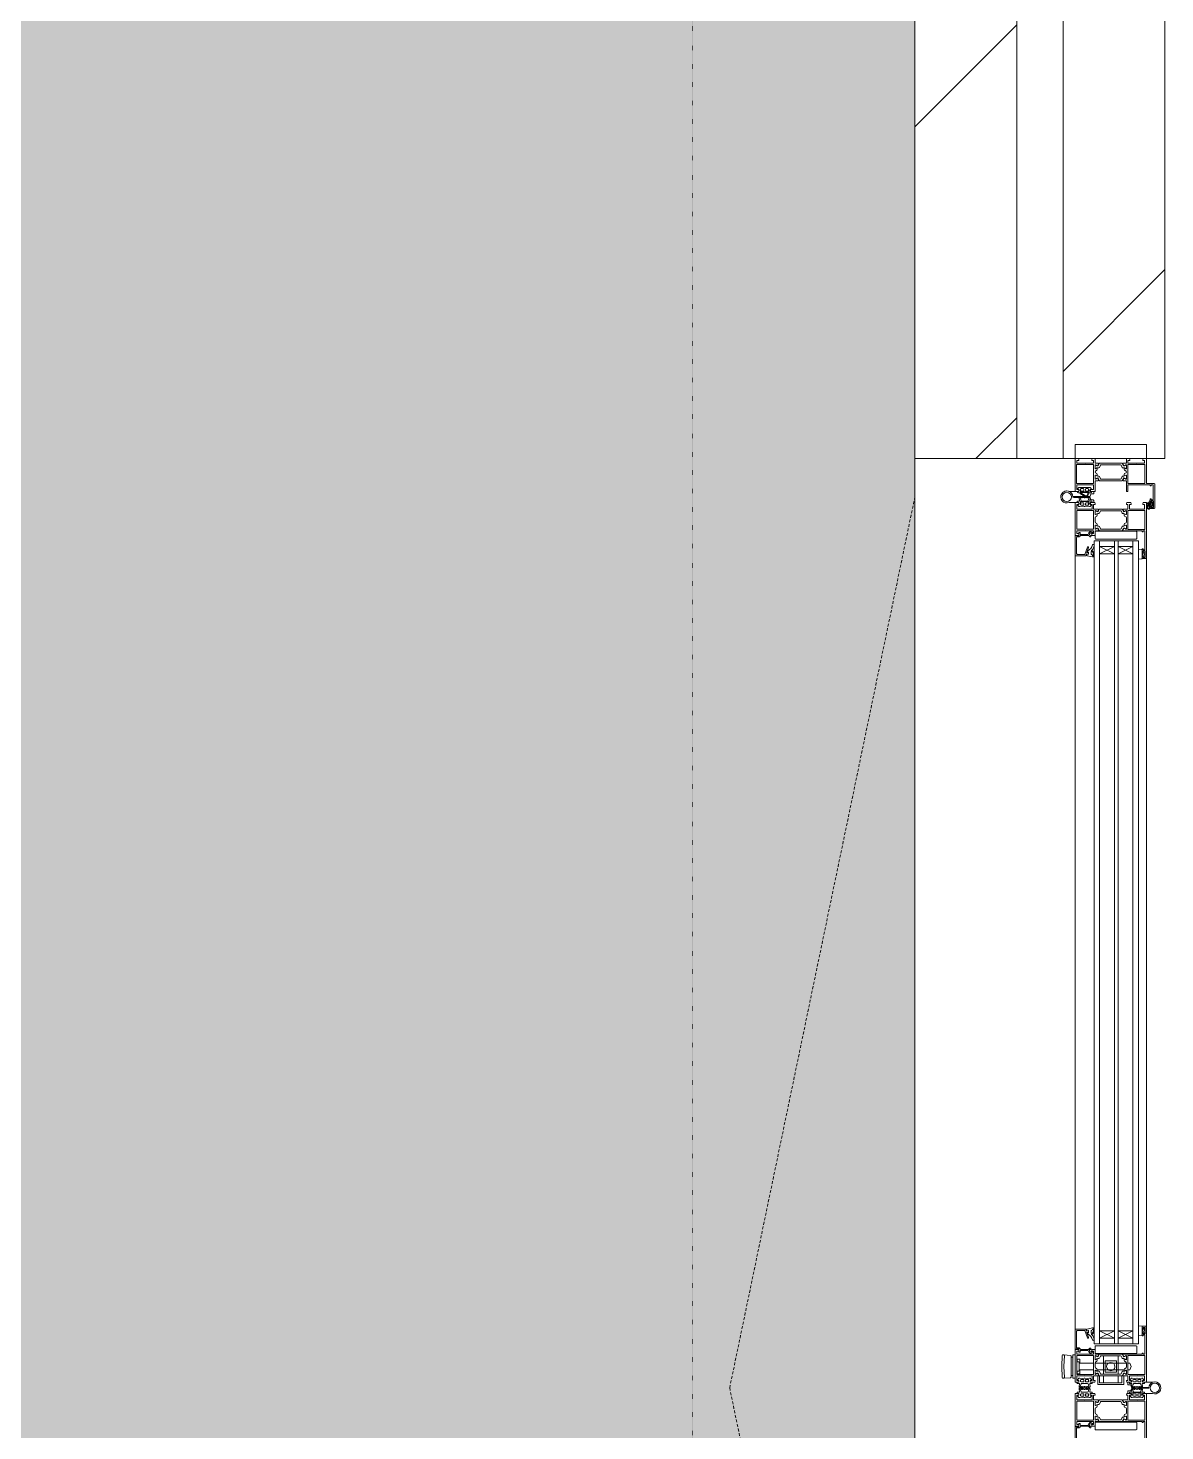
# Model space of a CAD drawing. Header units: millimetres. Extents: x -3370 to 37592, y -25802 to 13127.
# Drawn here: x 7626 to 8854, y -3007 to -1492 of the extents above; entities that cross this region are included whole.
import ezdxf

# ---------------------------------------------------------------- set-up
doc = ezdxf.new("R2010")
doc.units = ezdxf.units.MM
for name, pattern in [('Dash', [5, 3, -2]), ('Dot - Tight', [1, 0, -1]), ('Grid Line', [22.225, 12.7, -3.175, 3.175, -3.175])]:
    doc.linetypes.add(name, pattern=pattern)
for name, color, linetype, lineweight in [('A-DETL', 90, 'Continuous', 9), ('A-DETL-GENF', 92, 'Continuous', 9), ('A-DOOR', 31, 'Continuous', 9), ('A-FLOR', 192, 'Continuous', 18), ('A-WALL', 113, 'Continuous', 18), ('A-WALL-PATT', 111, 'Continuous', 18), ('G-IMPT', 8, 'Continuous', 9), ('S-GRID', 1, 'Continuous', 9)]:
    doc.layers.add(name, color=color, linetype=linetype, lineweight=lineweight)
pattern_1 = [(45, (0, 0), (-212.132, 212.132), [])]

# ---------------------------------------------------------------- blocks, each defined once
blk = doc.blocks.new('Aluprof_MB-86-FOLD-LINE_FoldingDoor_3-3-0_In-Open_EN_R-00233_P01 - 2800x2700-2041139-Lower Ground Floor')
at = {"layer": 'A-DETL-GENF'}
for p, q in [((-1477, 115), (-647.7, 115)), ((-647.7, 106.5), (-1477, 106.5)), ((-647.7, 100.5), (-1477, 100.5)), ((-647.7, 84.5), (-1477, 84.5)), ((-647.7, 80.5), (-1477, 80.5)), ((-647.7, 64.5), (-1477, 64.5)), ((-1496, 58.5), (-1477, 58.5)), ((-647.7, 58.5), (-1477, 58.5)), ((-647.7, 58.5), (-628.7, 58.5)), ((-1477, 38), (-1537.5, 38)), ((-647.7, 38), (-1477, 38)), ((-647.7, 38), (-587.2, 38)), ((-514.7, 38), (-575.2, 38))]:
    blk.add_line(p, q, dxfattribs=at)
at = {"layer": 'A-DOOR'}
blk.add_line((-1585, 38), (-1585, 115), dxfattribs=at)
at = {"layer": 'A-DOOR', "linetype": 'Dash'}
for p, q in [((-581.2, -335), (-1543.5, -135)), ((381.2, -135), (-581.2, -335))]:
    blk.add_line(p, q, dxfattribs=at)
at = {"layer": 'G-IMPT'}
for p, q in [((-581.7, 116.5), (-581.7, 110.4)), ((-581.7, 108.2), (-581.7, 107.5)), ((-573.7, 110.5), (-573.7, 110.2)), ((-1507, 60.1), (-1507, 104.1)), ((-1490, 100.5), (-1482, 84.5)), ((-634.7, 100.5), (-642.7, 84.5)), ((-617.7, 60.1), (-617.7, 104.1)), ((-607.8, 59.5), (-607.8, 93.5)), ((-600.8, 91), (-600.8, 62)), ((-584.9, 94.9), (-586.7, 94.9)), ((-584.4, 97.6), (-584.4, 95.4)), ((-582, 98.9), (-584.1, 98.1)), ((-581.7, 102.1), (-581.7, 101.4)), ((-578.2, 98.1), (-580.3, 98.9)), ((-577.9, 95.4), (-577.9, 97.6)), ((-575.7, 94.9), (-577.4, 94.9)), ((-573.7, 99.3), (-573.7, 99)), ((-544.7, 60.1), (-544.7, 104.1)), ((-1490, 80.5), (-1482, 64.5)), ((-634.7, 80.5), (-642.7, 64.5)), ((-615.9, 84.5), (-596, 84.5)), ((-596, 68.5), (-615.9, 68.5)), ((-1551, 54), (-1551, 53.7)), ((-1547.3, 58.1), (-1549, 58.1)), ((-1546.8, 55.4), (-1546.8, 57.6)), ((-1544.3, 54.1), (-1546.4, 54.9)), ((-1540.6, 54.9), (-1542.7, 54.1)), ((-1540.3, 57.6), (-1540.3, 55.4)), ((-1538, 58.1), (-1539.8, 58.1)), ((-1536, 53.7), (-1536, 54)), ((-1501.9, 54.9), (-1501.8, 55.1)), ((-1491.5, 58.5), (-1491.3, 58.5)), ((-1486.3, 56.2), (-1486.2, 56.1)), ((-1482, 55.2), (-1483.9, 55.2)), ((-1481.8, 50.6), (-1481.7, 52.3)), ((-1480.7, 50.4), (-1481.6, 50.4)), ((-1481.3, 56.2), (-1481.5, 55.7)), ((-1481.2, 58.5), (-1480.7, 58.5)), ((-1478.7, 56.8), (-1479.9, 51.1)), ((-646, 56.8), (-644.7, 51.1)), ((-643.5, 58.5), (-644, 58.5)), ((-643.9, 50.4), (-643.1, 50.4)), ((-643.3, 56.2), (-643.2, 55.7)), ((-642.9, 50.6), (-643, 52.3)), ((-642.7, 55.2), (-640.8, 55.2)), ((-638.4, 56.2), (-638.5, 56.1)), ((-633.1, 58.5), (-633.4, 58.5)), ((-622.8, 54.9), (-622.9, 55.1)), ((-607.8, 42.4), (-607.8, 58)), ((-600.8, 58), (-600.8, 42.4)), ((-539.6, 54.9), (-539.4, 55.1)), ((-1551, 42.8), (-1551, 42.5)), ((-1536, 42.5), (-1536, 42.8)), ((-614.2, 33.7), (-614.2, 35.4)), ((-594.4, 33.7), (-594.4, 35.4))]:
    blk.add_line(p, q, dxfattribs=at)
at = {"layer": 'G-IMPT', "flags": 128}
for points in [[(-1561.1, 93.4), (-1549.5, 93.4), (-1549.5, 95), (-1556.5, 95), (-1556.5, 104.6), (-1556.7, 104.8), (-1556.5, 105), (-1556.5, 113), (-1556.5, 119.2), (-1555.5, 119.2), (-1555.5, 120.2), (-1556.5, 120.2), (-1556.5, 122.4), (-1540.5, 122.4), (-1540.5, 120.2), (-1541.5, 120.2), (-1541.5, 119.2), (-1538.7, 119.2), (-1537.7, 120.2), (-1539.2, 120.2), (-1539.2, 122.8), (-1532.2, 122.8), (-1532.2, 120.2), (-1533.7, 120.2), (-1532.7, 119.2), (-1531, 119.2), (-1531, 123.5), (-1531.5, 124), (-1557.6, 124), (-1558.1, 123.5), (-1558.1, 115), (-1585, 115), (-1585, 111.4), (-1583.5, 111), (-1583, 111), (-1583, 113), (-1580, 113), (-1580, 104.2), (-1579.8, 104), (-1580, 103.8), (-1580, 95), (-1583, 95), (-1583, 97), (-1583.5, 97), (-1585, 96.6), (-1585, 93.4), (-1580, 93.4), (-1580, 90), (-1579.6, 89.7), (-1577.5, 90.6), (-1577.3, 91.3), (-1578.3, 93.1), (-1578.1, 93.5), (-1574.1, 93.5), (-1573.9, 93.1), (-1574.8, 91.4), (-1574.6, 91), (-1573.2, 91), (-1572.3, 91.5), (-1571.4, 93), (-1570.6, 93.5), (-1569.7, 93), (-1568.8, 91.5), (-1567.9, 91), (-1566.5, 91), (-1566.3, 91.4), (-1567.2, 93.1), (-1567, 93.5), (-1563, 93.5), (-1562.8, 93.1), (-1563.8, 91.3), (-1563.6, 90.6), (-1561.5, 89.7), (-1561.1, 90)], [(-1535, 119.4), (-1534.5, 119.8), (-1534.4, 121), (-1534.8, 121.3), (-1535.2, 121.1), (-1535.4, 121), (-1536, 121), (-1536.2, 121.1), (-1536.6, 121.3), (-1537, 121), (-1536.9, 119.8), (-1536.4, 119.4)], [(-1558, 113.4), (-1558, 95), (-1578.5, 95), (-1578.5, 113.4)], [(-1530.5, 95), (-1535.5, 95), (-1535.5, 93.4), (-1536, 93.4), (-1537.5, 93.8), (-1537.5, 95), (-1537.5, 98.2), (-1536, 98.6), (-1535.5, 98.6), (-1535.5, 96.6), (-1530.5, 96.6), (-1530.5, 104.6), (-1530.3, 104.8), (-1530.5, 105), (-1530.5, 113), (-1535.5, 113), (-1535.5, 111), (-1536, 111), (-1537.5, 111.4), (-1537.5, 115), (-1477.5, 115), (-1477, 114.5), (-1477, 110.5), (-1478.7, 110.5), (-1479.7, 111.5), (-1478.2, 111.5), (-1478.2, 113.8), (-1485.2, 113.8), (-1485.2, 111.5), (-1483.7, 111.5), (-1484.7, 110.5), (-1487.4, 110.5), (-1487.4, 111.6), (-1486.4, 111.6), (-1486.4, 113.3), (-1507, 113.3), (-1507, 111.6), (-1506, 111.6), (-1506, 110.5), (-1507, 110.5), (-1507, 104.2), (-1507.2, 104), (-1507, 103.8), (-1507, 90), (-1507.4, 89.7), (-1509.5, 90.6), (-1509.7, 91.3), (-1508.7, 93.1), (-1508.9, 93.5), (-1512.9, 93.5), (-1513.1, 93.1), (-1512.2, 91.4), (-1512.4, 91), (-1513.8, 91), (-1514.7, 91.5), (-1515.6, 93), (-1516.5, 93.5), (-1521, 93.5), (-1521.9, 93), (-1522.8, 91.5), (-1523.7, 91), (-1525.1, 91), (-1525.3, 91.4), (-1524.4, 93.1), (-1524.6, 93.5), (-1528.6, 93.5), (-1528.8, 93.1), (-1527.8, 91.3), (-1528, 90.6), (-1530.1, 89.7), (-1530.5, 90)], [(-1531.4, 116.7), (-1531.3, 116.8), (-1531.2, 116.9), (-1531, 117), (-1530.8, 117.2), (-1530.8, 117.4), (-1531.1, 117.6), (-1531.3, 117.7), (-1531.7, 118.2), (-1532.1, 118.4), (-1536.7, 118.4), (-1537, 118.2), (-1537, 118), (-1533.7, 117.3), (-1533.5, 117.3), (-1532, 116.7), (-1531.9, 116.5), (-1531.6, 116.3), (-1531.5, 116.4)], [(-1529, 113.4), (-1529, 95), (-1508.5, 95), (-1508.5, 113.4)], [(-1480.4, 106.6), (-1478.8, 106.6), (-1478, 106.5), (-1476.7, 106.5), (-1476.4, 106.8), (-1476.7, 110.2), (-1477, 110.5), (-1486.4, 110.5), (-1486.7, 110.2), (-1487, 106.8), (-1486.7, 106.5), (-1485.4, 106.5), (-1484.6, 106.6), (-1483, 106.6), (-1482.3, 106.5), (-1481.1, 106.5)], [(-644.3, 106.6), (-645.9, 106.6), (-646.7, 106.5), (-647.9, 106.5), (-648.2, 106.8), (-648, 110.2), (-647.7, 110.5), (-638.3, 110.5), (-638, 110.2), (-637.7, 106.8), (-638, 106.5), (-639.2, 106.5), (-640, 106.6), (-641.7, 106.6), (-642.3, 106.5), (-643.6, 106.5)], [(-594.2, 95), (-589.2, 95), (-589.2, 93.4), (-588.7, 93.4), (-587.2, 93.8), (-587.2, 95), (-587.2, 98.2), (-588.7, 98.6), (-589.2, 98.6), (-589.2, 96.6), (-594.2, 96.6), (-594.2, 104.6), (-594.4, 104.8), (-594.2, 105), (-594.2, 113), (-589.2, 113), (-589.2, 111), (-588.7, 111), (-587.2, 111.4), (-587.2, 115), (-647.2, 115), (-647.7, 114.5), (-647.7, 110.5), (-646, 110.5), (-645, 111.5), (-646.5, 111.5), (-646.5, 113.8), (-639.5, 113.8), (-639.5, 111.5), (-641, 111.5), (-640, 110.5), (-637.3, 110.5), (-637.3, 111.6), (-638.3, 111.6), (-638.3, 113.3), (-617.7, 113.3), (-617.7, 111.6), (-618.7, 111.6), (-618.7, 110.5), (-617.7, 110.5), (-617.7, 104.2), (-617.5, 104), (-617.7, 103.8), (-617.7, 90), (-617.3, 89.7), (-615.1, 90.6), (-615, 91.3), (-616, 93.1), (-615.7, 93.5), (-611.8, 93.5), (-611.5, 93.1), (-612.5, 91.4), (-612.2, 91), (-610.9, 91), (-610, 91.5), (-609, 93), (-608.2, 93.5), (-603.6, 93.5), (-602.8, 93), (-601.8, 91.5), (-601, 91), (-599.6, 91), (-599.4, 91.4), (-600.3, 93.1), (-600, 93.5), (-596.1, 93.5), (-595.8, 93.1), (-596.9, 91.3), (-596.7, 90.6), (-594.5, 89.7), (-594.2, 90)], [(-595.7, 113.4), (-595.7, 95), (-616.2, 95), (-616.2, 113.4)], [(-591.6, 110), (-591.3, 107.5), (-591.6, 105.1), (-591.6, 104.5), (-591.3, 102.1), (-591.6, 99.6), (-591.6, 98.9), (-591.5, 98.8), (-590.2, 97.6), (-589.2, 97.6), (-589.2, 98.8), (-587.2, 98.8), (-587.2, 96.6), (-586.8, 96.6), (-586.2, 96.7), (-585.9, 97.1), (-585.8, 97.6), (-585.8, 99), (-585.5, 99.2), (-582.5, 98.9), (-581.7, 99.1), (-581.2, 99.7), (-581.2, 100.5), (-581.5, 101.1), (-581.8, 101.5), (-581.8, 101.9), (-581.5, 102.3), (-581.2, 102.9), (-581.2, 103.4), (-581.6, 104.6), (-581.6, 105.1), (-581.2, 106.2), (-581.2, 106.7), (-581.8, 107.7), (-581.8, 108.1), (-581.2, 109.1), (-581.2, 109.9), (-581.7, 110.5), (-582.5, 110.7), (-585.5, 110.4), (-585.8, 110.6), (-585.8, 112), (-585.9, 112.5), (-586.2, 112.9), (-586.8, 113), (-587.2, 113), (-587.2, 110.8), (-589.2, 110.8), (-589.2, 112), (-590.2, 112), (-591.5, 110.8), (-591.6, 110.7)], [(-587.6, 108.6), (-587.6, 106.2), (-588.1, 105.7), (-589.7, 105.7), (-590.2, 106.2), (-590.2, 108.6), (-589.7, 109.1), (-588.1, 109.1)], [(-583, 109.6), (-582.6, 109.6), (-582.4, 109.3), (-582.4, 108.9), (-582.8, 108.1), (-582.8, 107.4), (-582.2, 106.5), (-582.2, 106.3), (-582.8, 105.1), (-582.8, 104.5), (-582.2, 103.3), (-582.2, 103.1), (-582.8, 102.2), (-582.8, 101.5), (-582.4, 100.7), (-582.4, 100.3), (-582.6, 100), (-583, 100), (-585.4, 101), (-585.8, 101.5), (-585.8, 108.1), (-585.4, 108.6)], [(-570.7, 110), (-571.1, 107.5), (-570.7, 105.1), (-570.7, 104.5), (-571.1, 102.1), (-570.7, 99.6), (-570.7, 98.9), (-570.8, 98.8), (-572.2, 97.6), (-573.2, 97.6), (-573.2, 98.8), (-575.2, 98.8), (-575.2, 96.6), (-575.6, 96.6), (-576.1, 96.7), (-576.5, 97.1), (-576.6, 97.6), (-576.6, 99), (-576.8, 99.2), (-579.8, 98.9), (-580.6, 99.1), (-581.2, 99.7), (-581.2, 100.5), (-580.8, 101.1), (-580.6, 101.5), (-580.6, 101.9), (-580.8, 102.3), (-581.2, 102.9), (-581.2, 103.4), (-580.7, 104.6), (-580.7, 105.1), (-581.2, 106.2), (-581.2, 106.7), (-580.6, 107.7), (-580.6, 108.1), (-581.2, 109.1), (-581.2, 109.9), (-580.6, 110.5), (-579.8, 110.7), (-576.8, 110.4), (-576.6, 110.6), (-576.6, 112), (-576.5, 112.5), (-576.1, 112.9), (-575.6, 113), (-575.2, 113), (-575.2, 110.8), (-573.2, 110.8), (-573.2, 112), (-572.2, 112), (-570.8, 110.8), (-570.7, 110.7)], [(-579.3, 109.6), (-579.8, 109.6), (-580, 109.3), (-579.9, 108.9), (-579.6, 108.1), (-579.6, 107.4), (-580.1, 106.5), (-580.1, 106.3), (-579.5, 105.1), (-579.5, 104.5), (-580.1, 103.3), (-580.1, 103.1), (-579.6, 102.2), (-579.6, 101.5), (-579.9, 100.7), (-580, 100.3), (-579.8, 100), (-579.3, 100), (-576.9, 101), (-576.6, 101.5), (-576.6, 108.1), (-576.9, 108.6)], [(-574.8, 108.6), (-574.8, 106.2), (-574.3, 105.7), (-572.7, 105.7), (-572.2, 106.2), (-572.2, 108.6), (-572.7, 109.1), (-574.3, 109.1)], [(-566.7, 113.4), (-566.7, 95), (-546.2, 95), (-546.2, 113.4)], [(-1574.8, 61.6), (-1575.1, 62.5), (-1575.1, 63.8), (-1575.4, 64.2), (-1577.9, 65.4), (-1578.2, 65.8), (-1578.2, 87.2), (-1577.9, 87.6), (-1575.4, 88.8), (-1575.1, 89.2), (-1575.1, 90.5), (-1574.8, 91.4), (-1574, 92.8), (-1574, 93.1), (-1574.4, 93.5), (-1577.8, 93.5), (-1578.2, 93.1), (-1578.2, 92.8), (-1577.3, 91.3), (-1577.1, 90.5), (-1577.1, 90.4), (-1577.3, 90.1), (-1579.8, 89), (-1580, 88.7), (-1580, 64.3), (-1579.8, 64), (-1577.3, 62.9), (-1577.1, 62.6), (-1577.1, 62.5), (-1577.3, 61.7), (-1578.2, 60.2), (-1578.2, 59.9), (-1577.8, 59.5), (-1574.4, 59.5), (-1574, 59.9), (-1574, 60.2)], [(-1566.3, 61.6), (-1566, 62.5), (-1566, 63.8), (-1565.7, 64.2), (-1563.2, 65.4), (-1562.9, 65.8), (-1562.9, 87.2), (-1563.2, 87.6), (-1565.7, 88.8), (-1566, 89.2), (-1566, 90.5), (-1566.3, 91.4), (-1567.1, 92.8), (-1567.1, 93.1), (-1566.7, 93.5), (-1563.3, 93.5), (-1562.9, 93.1), (-1562.9, 92.8), (-1563.8, 91.3), (-1564, 90.5), (-1564, 90.4), (-1563.8, 90.1), (-1561.3, 89), (-1561.1, 88.7), (-1561.1, 64.3), (-1561.3, 64), (-1563.8, 62.9), (-1564, 62.6), (-1564, 62.5), (-1563.8, 61.7), (-1562.9, 60.2), (-1562.9, 59.9), (-1563.3, 59.5), (-1566.7, 59.5), (-1567.1, 59.9), (-1567.1, 60.2)], [(-1525.3, 61.6), (-1525.6, 62.5), (-1525.6, 63.8), (-1525.9, 64.2), (-1528.4, 65.4), (-1528.7, 65.8), (-1528.7, 87.2), (-1528.4, 87.6), (-1525.9, 88.8), (-1525.6, 89.2), (-1525.6, 90.5), (-1525.3, 91.4), (-1524.5, 92.8), (-1524.5, 93.1), (-1524.9, 93.5), (-1528.3, 93.5), (-1528.7, 93.1), (-1528.7, 92.8), (-1527.8, 91.3), (-1527.6, 90.5), (-1527.6, 90.4), (-1527.8, 90.1), (-1530.3, 89), (-1530.5, 88.7), (-1530.5, 64.3), (-1530.3, 64), (-1527.8, 62.9), (-1527.6, 62.6), (-1527.6, 62.5), (-1527.8, 61.7), (-1528.7, 60.2), (-1528.7, 59.9), (-1528.3, 59.5), (-1524.9, 59.5), (-1524.5, 59.9), (-1524.5, 60.2)], [(-1512.2, 61.6), (-1511.9, 62.5), (-1511.9, 63.8), (-1511.6, 64.2), (-1509.1, 65.4), (-1508.8, 65.8), (-1508.8, 87.2), (-1509.1, 87.6), (-1511.6, 88.8), (-1511.9, 89.2), (-1511.9, 90.5), (-1512.2, 91.4), (-1513, 92.8), (-1513, 93.1), (-1512.6, 93.5), (-1509.2, 93.5), (-1508.8, 93.1), (-1508.8, 92.8), (-1509.7, 91.3), (-1509.9, 90.5), (-1509.9, 90.4), (-1509.7, 90.1), (-1507.2, 89), (-1507, 88.7), (-1507, 64.3), (-1507.2, 64), (-1509.7, 62.9), (-1509.9, 62.6), (-1509.9, 62.5), (-1509.7, 61.7), (-1508.8, 60.2), (-1508.8, 59.9), (-1509.2, 59.5), (-1512.6, 59.5), (-1513, 59.9), (-1513, 60.2)], [(-1498, 104.1), (-1498.5, 104.6), (-1506, 104.6), (-1506.5, 104.1), (-1506.5, 60.1), (-1506, 59.6), (-1498.5, 59.6), (-1498, 60.1)], [(-1496, 84.5), (-1490, 84.5), (-1490, 100.5), (-1496, 100.5)], [(-628.7, 84.5), (-634.7, 84.5), (-634.7, 100.5), (-628.7, 100.5)], [(-626.7, 104.1), (-626.2, 104.6), (-618.7, 104.6), (-618.2, 104.1), (-618.2, 60.1), (-618.7, 59.6), (-626.2, 59.6), (-626.7, 60.1)], [(-612.5, 61.6), (-612.8, 62.5), (-612.8, 63.8), (-613.1, 64.2), (-615.6, 65.4), (-615.9, 65.8), (-615.9, 87.2), (-615.6, 87.6), (-613.1, 88.8), (-612.8, 89.2), (-612.8, 90.5), (-612.5, 91.4), (-611.7, 92.8), (-611.7, 93.1), (-612.1, 93.5), (-615.5, 93.5), (-615.9, 93.1), (-615.9, 92.8), (-615, 91.3), (-614.8, 90.5), (-614.8, 90.4), (-614.9, 90.1), (-617.5, 89), (-617.7, 88.7), (-617.7, 64.3), (-617.5, 64), (-614.9, 62.9), (-614.8, 62.6), (-614.8, 62.5), (-615, 61.7), (-615.9, 60.2), (-615.9, 59.9), (-615.5, 59.5), (-612.1, 59.5), (-611.7, 59.9), (-611.7, 60.2)], [(-599.4, 61.6), (-599.1, 62.5), (-599.1, 63.8), (-598.8, 64.2), (-596.3, 65.4), (-596, 65.8), (-596, 87.2), (-596.3, 87.6), (-598.8, 88.8), (-599.1, 89.2), (-599.1, 90.5), (-599.4, 91.4), (-600.2, 92.8), (-600.2, 93.1), (-599.8, 93.5), (-596.4, 93.5), (-596, 93.1), (-596, 92.8), (-596.9, 91.3), (-597.1, 90.5), (-597.1, 90.4), (-596.9, 90.1), (-594.3, 89), (-594.2, 88.7), (-594.2, 64.3), (-594.3, 64), (-596.9, 62.9), (-597.1, 62.6), (-597.1, 62.5), (-596.9, 61.7), (-596, 60.2), (-596, 59.9), (-596.4, 59.5), (-599.8, 59.5), (-600.2, 59.9), (-600.2, 60.2)], [(-587.6, 103.5), (-587.6, 101), (-588.1, 100.5), (-589.7, 100.5), (-590.2, 101), (-590.2, 103.5), (-589.7, 104), (-588.1, 104)], [(-574.8, 103.5), (-574.8, 101), (-574.3, 100.5), (-572.7, 100.5), (-572.2, 101), (-572.2, 103.5), (-572.7, 104), (-574.3, 104)], [(-563, 61.6), (-563.3, 62.5), (-563.3, 63.8), (-563.6, 64.2), (-566.1, 65.4), (-566.4, 65.8), (-566.4, 87.2), (-566.1, 87.6), (-563.6, 88.8), (-563.3, 89.2), (-563.3, 90.5), (-563, 91.4), (-562.2, 92.8), (-562.2, 93.1), (-562.6, 93.5), (-566, 93.5), (-566.4, 93.1), (-566.4, 92.8), (-565.5, 91.3), (-565.3, 90.5), (-565.3, 90.4), (-565.4, 90.1), (-568, 89), (-568.2, 88.7), (-568.2, 64.3), (-568, 64), (-565.4, 62.9), (-565.3, 62.6), (-565.3, 62.5), (-565.5, 61.7), (-566.4, 60.2), (-566.4, 59.9), (-566, 59.5), (-562.6, 59.5), (-562.2, 59.9), (-562.2, 60.2)], [(-549.9, 61.6), (-549.6, 62.5), (-549.6, 63.8), (-549.3, 64.2), (-546.8, 65.4), (-546.5, 65.8), (-546.5, 87.2), (-546.8, 87.6), (-549.3, 88.8), (-549.6, 89.2), (-549.6, 90.5), (-549.9, 91.4), (-550.7, 92.8), (-550.7, 93.1), (-550.3, 93.5), (-546.9, 93.5), (-546.5, 93.1), (-546.5, 92.8), (-547.4, 91.3), (-547.6, 90.5), (-547.6, 90.4), (-547.4, 90.1), (-544.8, 89), (-544.7, 88.7), (-544.7, 64.3), (-544.8, 64), (-547.4, 62.9), (-547.6, 62.6), (-547.6, 62.5), (-547.4, 61.7), (-546.5, 60.2), (-546.5, 59.9), (-546.9, 59.5), (-550.3, 59.5), (-550.7, 59.9), (-550.7, 60.2)], [(-535.7, 104.1), (-536.2, 104.6), (-543.7, 104.6), (-544.2, 104.1), (-544.2, 60.1), (-543.7, 59.6), (-536.2, 59.6), (-535.7, 60.1)], [(-1496, 64.5), (-1490, 64.5), (-1490, 80.5), (-1496, 80.5)], [(-628.7, 64.5), (-634.7, 64.5), (-634.7, 80.5), (-628.7, 80.5)], [(-598, 70.3), (-610.4, 70.3), (-610.4, 82.7), (-598, 82.7)], [(-594.2, 62.5), (-594.2, 64.5), (-586.7, 64.5), (-586.7, 88.5), (-594.2, 88.5), (-594.2, 90.5), (-584.7, 90.5), (-584.7, 62.5)], [(-1561.1, 59.6), (-1549.5, 59.6), (-1549.5, 54.8), (-1551, 54.4), (-1551.5, 54.4), (-1551.5, 58), (-1556.5, 58), (-1556.5, 48.4), (-1556.7, 48.2), (-1556.5, 48), (-1556.5, 40), (-1551.5, 40), (-1551.5, 42), (-1551, 42), (-1549.5, 41.6), (-1549.5, 38), (-1585, 38), (-1585, 41.6), (-1583.5, 42), (-1583, 42), (-1583, 40), (-1580, 40), (-1580, 48.8), (-1579.8, 49), (-1580, 49.2), (-1580, 58), (-1583, 58), (-1583, 56), (-1583.5, 56), (-1585, 56.4), (-1585, 59.6), (-1580, 59.6), (-1580, 63), (-1579.6, 63.3), (-1577.5, 62.4), (-1577.3, 61.7), (-1578.3, 59.9), (-1578.1, 59.5), (-1574.1, 59.5), (-1573.9, 59.9), (-1574.8, 61.6), (-1574.6, 62), (-1573.2, 62), (-1572.3, 61.5), (-1571.4, 60), (-1570.6, 59.5), (-1569.7, 60), (-1568.8, 61.5), (-1567.9, 62), (-1566.5, 62), (-1566.3, 61.6), (-1567.2, 59.9), (-1567, 59.5), (-1563, 59.5), (-1562.8, 59.9), (-1563.8, 61.7), (-1563.6, 62.4), (-1561.5, 63.3), (-1561.1, 63)], [(-1507, 59.6), (-1502, 59.6), (-1502, 56.4), (-1503.5, 56), (-1504, 56), (-1504, 58), (-1507, 58), (-1507, 49.2), (-1507.2, 49), (-1507, 48.8), (-1507, 40), (-1504, 40), (-1504, 42), (-1503.5, 42), (-1502, 41.6), (-1502, 38), (-1537.5, 38), (-1537.5, 41.6), (-1536, 42), (-1535.5, 42), (-1535.5, 40), (-1530.5, 40), (-1530.5, 48), (-1530.3, 48.2), (-1530.5, 48.4), (-1530.5, 56.4), (-1535.5, 56.4), (-1535.5, 54.4), (-1536, 54.4), (-1537.5, 54.8), (-1537.5, 59.2), (-1536, 59.6), (-1535.5, 59.6), (-1535.5, 58), (-1530.5, 58), (-1530.5, 63), (-1530.1, 63.3), (-1528, 62.4), (-1527.8, 61.7), (-1528.8, 59.9), (-1528.6, 59.5), (-1524.6, 59.5), (-1524.4, 59.9), (-1525.3, 61.6), (-1525.1, 62), (-1523.7, 62), (-1522.8, 61.5), (-1521.9, 60), (-1521, 59.5), (-1516.5, 59.5), (-1515.6, 60), (-1514.7, 61.5), (-1513.8, 62), (-1512.4, 62), (-1512.2, 61.6), (-1513.1, 59.9), (-1512.9, 59.5), (-1508.9, 59.5), (-1508.7, 59.9), (-1509.7, 61.7), (-1509.5, 62.4), (-1507.4, 63.3), (-1507, 63)], [(-617.7, 59.6), (-622.7, 59.6), (-622.7, 56.4), (-621.2, 56), (-620.7, 56), (-620.7, 58), (-617.7, 58), (-617.7, 49.2), (-617.5, 49), (-617.7, 48.8), (-617.7, 40), (-620.7, 40), (-620.7, 42), (-621.2, 42), (-622.7, 41.6), (-622.7, 38), (-587.2, 38), (-587.2, 41.6), (-588.7, 42), (-589.2, 42), (-589.2, 40), (-594.2, 40), (-594.2, 48), (-594.4, 48.2), (-594.2, 48.4), (-594.2, 56.4), (-589.2, 56.4), (-589.2, 54.4), (-588.7, 54.4), (-587.2, 54.8), (-587.2, 59.2), (-588.7, 59.6), (-589.2, 59.6), (-589.2, 58), (-594.2, 58), (-594.2, 63), (-594.5, 63.3), (-596.7, 62.4), (-596.9, 61.7), (-595.8, 59.9), (-596.1, 59.5), (-600, 59.5), (-600.3, 59.9), (-599.4, 61.6), (-599.6, 62), (-601, 62), (-601.8, 61.5), (-602.8, 60), (-603.6, 59.5), (-608.2, 59.5), (-609, 60), (-610, 61.5), (-610.9, 62), (-612.2, 62), (-612.5, 61.6), (-611.5, 59.9), (-611.8, 59.5), (-615.7, 59.5), (-616, 59.9), (-615, 61.7), (-615.1, 62.4), (-617.3, 63.3), (-617.7, 63)], [(-544.7, 59.6), (-539.7, 59.6), (-539.7, 56.4), (-541.2, 56), (-541.7, 56), (-541.7, 58), (-544.7, 58), (-544.7, 49.2), (-544.9, 49), (-544.7, 48.8), (-544.7, 40), (-541.7, 40), (-541.7, 42), (-541.2, 42), (-539.7, 41.6), (-539.7, 38), (-575.2, 38), (-575.2, 41.6), (-573.7, 42), (-573.2, 42), (-573.2, 40), (-568.2, 40), (-568.2, 48), (-568, 48.2), (-568.2, 48.4), (-568.2, 56.4), (-573.2, 56.4), (-573.2, 54.4), (-573.7, 54.4), (-575.2, 54.8), (-575.2, 59.2), (-573.7, 59.6), (-573.2, 59.6), (-573.2, 58), (-568.2, 58), (-568.2, 63), (-567.8, 63.3), (-565.6, 62.4), (-565.5, 61.7), (-566.5, 59.9), (-566.2, 59.5), (-562.3, 59.5), (-562, 59.9), (-563, 61.6), (-562.7, 62), (-561.4, 62), (-560.5, 61.5), (-559.5, 60), (-558.7, 59.5), (-554.1, 59.5), (-553.3, 60), (-552.3, 61.5), (-551.5, 62), (-550.1, 62), (-549.9, 61.6), (-550.8, 59.9), (-550.5, 59.5), (-546.6, 59.5), (-546.3, 59.9), (-547.4, 61.7), (-547.2, 62.4), (-545, 63.3), (-544.7, 63)], [(-1558, 39.6), (-1558, 58), (-1578.5, 58), (-1578.5, 39.6)], [(-1547.8, 43.1), (-1548.1, 42.4), (-1548.1, 41.6), (-1548.2, 41.1), (-1548.6, 40.7), (-1549.1, 40.6), (-1549.5, 40.6), (-1549.5, 42.2), (-1551.5, 42.2), (-1551.5, 41), (-1552.5, 41), (-1553.9, 42.2), (-1553.9, 43), (-1553.6, 45.5), (-1553.9, 47.9), (-1553.9, 48.5), (-1553.6, 50.9), (-1553.9, 53.4), (-1553.9, 54.2), (-1552.5, 55.4), (-1551.5, 55.4), (-1551.5, 54.2), (-1549.5, 54.2), (-1549.5, 55.8), (-1549.1, 55.8), (-1548.6, 55.7), (-1548.2, 55.3), (-1548.1, 54.8), (-1548.1, 54), (-1547.8, 53.3), (-1544.2, 51.4), (-1544, 51.3), (-1543.7, 50.9), (-1543.7, 48.5), (-1544.1, 48), (-1544.4, 47.7), (-1544.9, 47.2), (-1545.1, 46.7), (-1545.4, 46.2), (-1545.7, 45.7), (-1546.1, 45), (-1546.8, 44)], [(-1549.9, 49.6), (-1549.9, 52), (-1550.4, 52.5), (-1552, 52.5), (-1552.5, 52), (-1552.5, 49.6), (-1552, 49.1), (-1550.4, 49.1)], [(-1549.9, 44.4), (-1549.9, 46.9), (-1550.4, 47.4), (-1552, 47.4), (-1552.5, 46.9), (-1552.5, 44.4), (-1552, 43.9), (-1550.4, 43.9)], [(-1533.1, 53.4), (-1533.4, 50.9), (-1533.1, 48.5), (-1533.1, 47.9), (-1533.4, 45.5), (-1533.1, 43), (-1533.1, 42.3), (-1533.1, 42.2), (-1534.5, 41), (-1535.5, 41), (-1535.5, 42.2), (-1537.5, 42.2), (-1537.5, 40), (-1537.9, 40), (-1538.4, 40.1), (-1538.8, 40.5), (-1538.9, 41), (-1538.9, 42.4), (-1539.1, 42.6), (-1542.9, 42.3), (-1543.6, 42.5), (-1544.1, 43.1), (-1544.2, 43.9), (-1543.9, 44.5), (-1543.6, 44.9), (-1543.6, 45.3), (-1543.8, 45.7), (-1544.2, 46.3), (-1544.2, 46.8), (-1543.9, 47.4), (-1543.7, 48.5), (-1543.7, 50.9), (-1543.9, 51.9), (-1544.2, 52.5), (-1544.1, 53.3), (-1543.6, 53.9), (-1542.9, 54.1), (-1539.1, 53.8), (-1538.9, 54), (-1538.9, 55.4), (-1538.8, 55.9), (-1538.4, 56.3), (-1537.9, 56.4), (-1537.5, 56.4), (-1537.5, 54.2), (-1535.5, 54.2), (-1535.5, 55.4), (-1534.5, 55.4), (-1533.1, 54.2), (-1533.1, 54.1)], [(-1542.4, 53), (-1542.8, 53), (-1543, 52.7), (-1542.9, 52.3), (-1542.6, 51.5), (-1542.6, 50.8), (-1542.9, 50), (-1542.9, 49.6), (-1542.5, 48.7), (-1542.5, 47.9), (-1543.1, 46.7), (-1543.1, 46.5), (-1542.6, 45.6), (-1542.6, 44.9), (-1542.9, 44.1), (-1543, 43.7), (-1542.8, 43.4), (-1542.4, 43.4), (-1539.3, 44.4), (-1538.9, 44.9), (-1538.9, 51.5), (-1539.3, 52)], [(-1537.1, 52), (-1537.1, 49.6), (-1536.6, 49.1), (-1535, 49.1), (-1534.5, 49.6), (-1534.5, 52), (-1535, 52.5), (-1536.6, 52.5)], [(-1537.1, 46.9), (-1537.1, 44.4), (-1536.6, 43.9), (-1535, 43.9), (-1534.5, 44.4), (-1534.5, 46.9), (-1535, 47.4), (-1536.6, 47.4)], [(-1508.6, 39.8), (-1508.6, 58), (-1529, 58), (-1529, 39.8)], [(-616.1, 39.8), (-616.1, 58), (-595.7, 58), (-595.7, 39.8)], [(-591.6, 53.4), (-591.3, 50.9), (-591.6, 48.5), (-591.6, 47.9), (-591.3, 45.5), (-591.6, 43), (-591.6, 42.3), (-591.5, 42.2), (-590.2, 41), (-589.2, 41), (-589.2, 42.2), (-587.2, 42.2), (-587.2, 40), (-586.8, 40), (-586.2, 40.1), (-585.9, 40.5), (-585.8, 41), (-585.8, 42.4), (-585.5, 42.6), (-582.5, 42.3), (-581.7, 42.5), (-581.2, 43.1), (-581.2, 43.9), (-581.5, 44.5), (-581.8, 44.9), (-581.8, 45.3), (-581.5, 45.7), (-581.2, 46.3), (-581.2, 46.8), (-581.6, 48), (-581.6, 48.5), (-581.2, 49.6), (-581.2, 50.1), (-581.8, 51.1), (-581.8, 51.5), (-581.2, 52.5), (-581.2, 53.3), (-581.7, 53.9), (-582.5, 54.1), (-585.5, 53.8), (-585.8, 54), (-585.8, 55.4), (-585.9, 55.9), (-586.2, 56.3), (-586.8, 56.4), (-587.2, 56.4), (-587.2, 54.2), (-589.2, 54.2), (-589.2, 55.4), (-590.2, 55.4), (-591.5, 54.2), (-591.6, 54.1)], [(-587.6, 52), (-587.6, 49.6), (-588.1, 49.1), (-589.7, 49.1), (-590.2, 49.6), (-590.2, 52), (-589.7, 52.5), (-588.1, 52.5)], [(-587.6, 46.9), (-587.6, 44.4), (-588.1, 43.9), (-589.7, 43.9), (-590.2, 44.4), (-590.2, 46.9), (-589.7, 47.4), (-588.1, 47.4)], [(-583, 53), (-582.6, 53), (-582.4, 52.7), (-582.4, 52.3), (-582.8, 51.5), (-582.8, 50.8), (-582.2, 49.9), (-582.2, 49.7), (-582.8, 48.5), (-582.8, 47.9), (-582.2, 46.7), (-582.2, 46.5), (-582.8, 45.6), (-582.8, 44.9), (-582.4, 44.1), (-582.4, 43.7), (-582.6, 43.4), (-583, 43.4), (-585.4, 44.4), (-585.8, 44.9), (-585.8, 51.5), (-585.4, 52)], [(-570.7, 53.4), (-571.1, 50.9), (-570.7, 48.5), (-570.7, 47.9), (-571.1, 45.5), (-570.7, 43), (-570.7, 42.3), (-570.8, 42.2), (-572.2, 41), (-573.2, 41), (-573.2, 42.2), (-575.2, 42.2), (-575.2, 40), (-575.6, 40), (-576.1, 40.1), (-576.5, 40.5), (-576.6, 41), (-576.6, 42.4), (-576.8, 42.6), (-579.8, 42.3), (-580.6, 42.5), (-581.2, 43.1), (-581.2, 43.9), (-580.8, 44.5), (-580.6, 44.9), (-580.6, 45.3), (-580.8, 45.7), (-581.2, 46.3), (-581.2, 46.8), (-580.7, 48), (-580.7, 48.5), (-581.2, 49.6), (-581.2, 50.1), (-580.6, 51.1), (-580.6, 51.5), (-581.2, 52.5), (-581.2, 53.3), (-580.6, 53.9), (-579.8, 54.1), (-576.8, 53.8), (-576.6, 54), (-576.6, 55.4), (-576.5, 55.9), (-576.1, 56.3), (-575.6, 56.4), (-575.2, 56.4), (-575.2, 54.2), (-573.2, 54.2), (-573.2, 55.4), (-572.2, 55.4), (-570.8, 54.2), (-570.7, 54.1)], [(-579.3, 53), (-579.8, 53), (-580, 52.7), (-579.9, 52.3), (-579.6, 51.5), (-579.6, 50.8), (-580.1, 49.9), (-580.1, 49.7), (-579.5, 48.5), (-579.5, 47.9), (-580.1, 46.7), (-580.1, 46.5), (-579.6, 45.6), (-579.6, 44.9), (-579.9, 44.1), (-580, 43.7), (-579.8, 43.4), (-579.3, 43.4), (-576.9, 44.4), (-576.6, 44.9), (-576.6, 51.5), (-576.9, 52)], [(-574.8, 52), (-574.8, 49.6), (-574.3, 49.1), (-572.7, 49.1), (-572.2, 49.6), (-572.2, 52), (-572.7, 52.5), (-574.3, 52.5)], [(-574.8, 46.9), (-574.8, 44.4), (-574.3, 43.9), (-572.7, 43.9), (-572.2, 44.4), (-572.2, 46.9), (-572.7, 47.4), (-574.3, 47.4)], [(-546.3, 39.8), (-546.3, 58), (-566.7, 58), (-566.7, 39.8)], [(-616.8, 35.4), (-616.8, 38), (-591.8, 38), (-591.8, 35.4)], [(-616.3, 24), (-616.8, 24.5), (-616.8, 26), (-616.3, 33), (-615.8, 33.7), (-592.7, 33.7), (-592.2, 33), (-591.8, 26), (-591.8, 24.5), (-592.3, 24), (-604.3, 23.5)]]:
    blk.add_lwpolyline(points, close=True, dxfattribs=at)
for points in [[(-1535, 115), (-1531.9, 115), (-1531.2, 115.4), (-1530.4, 117), (-1530.3, 117.2), (-1530.3, 117.5), (-1530.4, 117.8), (-1531.2, 119), (-1531.4, 119.2), (-1533.5, 119.2), (-1533.7, 119.4), (-1533.7, 120.2), (-1533.1, 120.2), (-1533.1, 120.8), (-1533.9, 121.7), (-1535, 122.1), (-1536.4, 122.1), (-1537.5, 121.7), (-1538.3, 120.8), (-1538.3, 120.2), (-1537.7, 120.2), (-1537.7, 119.4), (-1537.9, 119.2), (-1539.2, 119.2), (-1539.5, 118.9), (-1539.5, 118.6), (-1539.2, 118.2)], [(-588.2, 111), (-587.2, 111), (-587.2, 121.4)], [(-575.2, 121.4), (-575.2, 111), (-574.2, 111)], [(-1536.3, 116.6), (-1536.4, 116.7), (-1536.4, 116.8), (-1536.4, 117), (-1536.5, 117.1), (-1536.7, 117.1), (-1537, 117.1), (-1537.2, 117.1), (-1537.2, 116.9), (-1537.2, 116.7), (-1536.9, 116.2)], [(-1534.2, 117), (-1533.4, 116.7), (-1532.1, 116.1), (-1532.1, 115.8), (-1534.7, 115.7)], [(-1436, 106.5), (-1496, 106.5), (-1496, 100.5), (-1436, 100.5)], [(-1479.7, 110.5), (-1479.7, 111.5), (-1479.2, 111.5), (-1479.2, 112), (-1479.4, 112.4), (-1480.2, 113.5), (-1483.2, 113.5), (-1484, 112.4), (-1484.2, 112), (-1484.2, 111.5), (-1483.7, 111.5), (-1483.7, 110.5)], [(-688.7, 106.5), (-628.7, 106.5), (-628.7, 100.5), (-688.7, 100.5)], [(-645, 110.5), (-645, 111.5), (-645.5, 111.5), (-645.5, 112), (-645.3, 112.4), (-644.4, 113.5), (-641.5, 113.5), (-640.7, 112.4), (-640.5, 112), (-640.5, 111.5), (-641, 111.5), (-641, 110.5)], [(-580.7, 99.4), (-580.7, 104.5), (-580.4, 104.8), (-580.7, 105.1), (-580.7, 116.5)], [(-574.7, 109.2), (-576.2, 109.2), (-576.2, 100.3), (-574.7, 100.3)], [(-524.1, 113.3), (-544.7, 113.3), (-544.7, 111.6), (-543.7, 111.6), (-543.7, 110.5), (-544.7, 110.5), (-544.7, 104.2), (-544.9, 104), (-544.7, 103.8), (-544.7, 90), (-545, 89.7), (-547.2, 90.6), (-547.4, 91.3), (-546.3, 93.1), (-546.6, 93.5), (-550.5, 93.5), (-550.8, 93.1), (-549.9, 91.4), (-550.1, 91), (-551.5, 91), (-552.3, 91.5), (-553.3, 93), (-554.1, 93.5), (-558.7, 93.5), (-559.5, 93), (-560.5, 91.5), (-561.4, 91), (-562.7, 91), (-563, 91.4), (-562, 93.1), (-562.3, 93.5), (-566.2, 93.5), (-566.5, 93.1), (-565.5, 91.3), (-565.6, 90.6), (-567.8, 89.7), (-568.2, 90), (-568.2, 95), (-573.2, 95), (-573.2, 93.4), (-573.7, 93.4), (-575.2, 93.8), (-575.2, 95), (-575.2, 98.2), (-573.7, 98.6), (-573.2, 98.6), (-573.2, 96.6), (-568.2, 96.6), (-568.2, 104.6), (-568, 104.8), (-568.2, 105), (-568.2, 113), (-573.2, 113), (-573.2, 111), (-573.7, 111), (-575.2, 111.4), (-575.2, 115), (-515.2, 115)], [(-1490, 84.5), (-1482, 84.5), (-1482, 100.5), (-1490, 100.5), (-1490, 84.5), (-1482, 100.5)], [(-634.7, 84.5), (-642.7, 84.5), (-642.7, 100.5), (-634.7, 100.5), (-634.7, 84.5), (-642.7, 100.5)], [(-607.8, 95), (-607.8, 97.2), (-604.3, 98.7), (-600.8, 97.2), (-600.8, 95)], [(-587.2, 95.4), (-587.2, 98.5), (-588.2, 98.5)], [(-574.2, 98.5), (-575.2, 98.5), (-575.2, 95.4)], [(-1436, 84.5), (-1496, 84.5), (-1496, 80.5), (-1436, 80.5)], [(-1490, 64.5), (-1482, 64.5), (-1482, 80.5), (-1490, 80.5), (-1490, 64.5), (-1482, 80.5)], [(-688.7, 84.5), (-628.7, 84.5), (-628.7, 80.5), (-688.7, 80.5)], [(-634.7, 64.5), (-642.7, 64.5), (-642.7, 80.5), (-634.7, 80.5), (-634.7, 64.5), (-642.7, 80.5)], [(-594.2, 84.5), (-586.7, 84.5), (-586.7, 68.5), (-594.2, 68.5)], [(-1436, 64.5), (-1496, 64.5), (-1496, 58.5), (-1436, 58.5)], [(-688.7, 64.5), (-628.7, 64.5), (-628.7, 58.5), (-688.7, 58.5)], [(-1549.5, 57.6), (-1549.5, 54.5), (-1550.5, 54.5)], [(-1550, 52.7), (-1548.5, 52.7), (-1548.5, 43.8), (-1550, 43.8)], [(-1544.6, 50), (-1544.6, 50), (-1544.9, 50.7), (-1546.8, 51.6), (-1548.3, 51.9), (-1548.9, 51.4), (-1548.9, 45), (-1548.1, 44.6)], [(-1548.1, 44.6), (-1547.3, 45.3), (-1547, 45.5), (-1546.8, 45.8), (-1546.6, 46.1), (-1546, 47.2), (-1545.6, 47.9), (-1545.3, 48.3), (-1544.8, 48.8), (-1544.6, 50)], [(-1544, 36.5), (-1544, 48), (-1544.3, 48.3), (-1544, 48.6), (-1544, 53.6)], [(-1543, 53.6), (-1543, 48.6), (-1542.7, 48.3), (-1543, 48), (-1543, 36.5)], [(-1537, 43.8), (-1538.5, 43.8), (-1538.5, 52.7), (-1537, 52.7)], [(-1536.5, 54.5), (-1537.5, 54.5), (-1537.5, 57.6)], [(-1505.4, 53.6), (-1505.9, 53.9), (-1506, 53.9), (-1506.5, 54.4), (-1506.5, 54.6), (-1506, 55.1), (-1505.6, 55.5), (-1505.5, 55.9), (-1505.4, 56.1), (-1505.4, 56.6), (-1504.9, 57.1), (-1504.4, 57.1), (-1504.2, 56.9), (-1504.2, 55.7), (-1504.2, 55.6)], [(-1501.8, 52.7), (-1502, 52.3), (-1502, 43.8), (-1501.5, 43.3), (-1501.2, 43.3), (-1500.3, 42.4), (-1500.3, 39.9), (-1499.8, 39.4), (-1482.4, 39.4), (-1481.4, 40.4), (-1481.4, 48.4), (-1489.4, 51.3), (-1489.8, 51.9), (-1489.7, 52.3), (-1489, 52.5), (-1483.6, 50.5), (-1483.3, 50.8), (-1483.6, 52.5), (-1482.3, 52.5), (-1481.8, 52), (-1481.8, 50), (-1480.5, 50), (-1480, 49.5), (-1480, 38.5), (-1480.5, 38), (-1501.8, 38), (-1501.8, 39.2), (-1501.7, 39.2), (-1501.5, 39.4), (-1501.5, 41.9), (-1501.7, 42.1), (-1504.2, 42.1), (-1504.2, 41.9), (-1504.4, 41.9), (-1505, 42), (-1505, 43), (-1504.7, 43.3), (-1503.5, 43.3), (-1503, 43.8), (-1503, 51.8), (-1503.5, 52.3)], [(-1502.8, 56.2), (-1503.5, 56), (-1504, 56)], [(-1501.9, 54.9), (-1501.8, 55.1), (-1501, 55.1), (-1500.6, 54.9), (-1500.5, 54.6), (-1500.5, 53.9), (-1501, 53.6)], [(-1481.9, 52.5), (-1484, 52.5), (-1484.2, 51.7)], [(-622.9, 52.7), (-622.7, 52.3), (-622.7, 43.8), (-623.2, 43.3), (-623.5, 43.3), (-624.4, 42.4), (-624.4, 39.9), (-624.9, 39.4), (-642.3, 39.4), (-643.3, 40.4), (-643.3, 48.4), (-635.3, 51.3), (-634.8, 51.9), (-635, 52.3), (-635.7, 52.5), (-641, 50.5), (-641.4, 50.8), (-641.1, 52.5), (-642.4, 52.5), (-642.9, 52), (-642.9, 50), (-644.2, 50), (-644.7, 49.5), (-644.7, 38.5), (-644.2, 38), (-622.9, 38), (-622.9, 39.2), (-623, 39.2), (-623.2, 39.4), (-623.2, 41.9), (-623, 42.1), (-620.5, 42.1), (-620.5, 41.9), (-620.2, 41.9), (-619.7, 42), (-619.7, 43), (-620, 43.3), (-621.2, 43.3), (-621.7, 43.8), (-621.7, 51.8), (-621.2, 52.3)], [(-642.8, 52.5), (-640.7, 52.5), (-640.4, 51.7)], [(-622.8, 54.9), (-622.9, 55.1), (-623.7, 55.1), (-624, 54.9), (-624.2, 54.6), (-624.1, 53.9), (-623.7, 53.6)], [(-621.9, 56.2), (-621.2, 56), (-620.7, 56)], [(-619.3, 53.6), (-618.8, 53.9), (-618.7, 53.9), (-618.2, 54.4), (-618.2, 54.6), (-618.6, 55.1), (-619.1, 55.5), (-619.2, 55.9), (-619.3, 56.1), (-619.3, 56.6), (-619.8, 57.1), (-620.3, 57.1), (-620.5, 56.9), (-620.5, 55.7), (-620.4, 55.6)], [(-543.1, 53.6), (-543.5, 53.9), (-543.7, 53.9), (-544.2, 54.4), (-544.2, 54.6), (-543.7, 55.1), (-543.3, 55.5), (-543.1, 55.9), (-543.1, 56.1), (-543.1, 56.6), (-542.6, 57.1), (-542.1, 57.1), (-541.9, 56.9), (-541.9, 55.7), (-541.9, 55.6)], [(-539.4, 52.7), (-539.7, 52.3), (-539.7, 43.8), (-539.2, 43.3), (-538.9, 43.3), (-538, 42.4), (-538, 39.9), (-537.5, 39.4), (-520.1, 39.4)], [(-518.2, 38), (-539.5, 38), (-539.5, 39.2), (-539.4, 39.2), (-539.2, 39.4), (-539.2, 41.9), (-539.4, 42.1), (-541.9, 42.1), (-541.9, 41.9), (-542.1, 41.9), (-542.7, 42), (-542.7, 43), (-542.4, 43.3), (-541.2, 43.3), (-540.7, 43.8), (-540.7, 51.8), (-541.1, 52.3)], [(-540.5, 56.2), (-541.2, 56), (-541.7, 56)], [(-539.6, 54.9), (-539.4, 55.1), (-538.7, 55.1), (-538.3, 54.9), (-538.2, 54.6), (-538.2, 53.9), (-538.7, 53.6)], [(-1550.5, 42), (-1549.5, 42), (-1549.5, 31.6)], [(-1537.5, 31.6), (-1537.5, 42), (-1536.5, 42)], [(-607.8, 43.2), (-611.4, 43.2), (-612.3, 43.1), (-612.3, 40.3), (-611.4, 40.2), (-609.2, 40.2)], [(-612.3, 39.8), (-612.3, 40), (-609.2, 40)], [(-609.2, 39.8), (-609.2, 41.9), (-608.7, 42.4), (-599.9, 42.4), (-599.4, 41.9), (-599.4, 39.8)], [(-600.8, 43.2), (-597.2, 43.2), (-596.3, 43.1), (-596.3, 40.3), (-597.2, 40.2), (-599.4, 40.2)], [(-599.4, 40), (-596.3, 40), (-596.3, 39.8)], [(-616.8, 26), (-616.3, 26.4), (-604.3, 25.8), (-592.3, 26.4), (-591.8, 26)]]:
    blk.add_lwpolyline(points, dxfattribs=at)
at = {"layer": 'G-IMPT'}
for centre in [(-1481.7, 111.8), (-643, 111.8)]:
    blk.add_circle(centre, 1, dxfattribs=at)
for centre, radius, start, end in [((-581.2, 124), 6.5, 338.0646, 268.1865), ((-581.2, 124), 6.5, 118.8134, 201.8364), ((-587.7, 121.4), 0.5, 360, 21.8364), ((-581.2, 124), 5.03, 0, 180), ((-581.2, 124), 5.03, 180, 360), ((-574.7, 121.4), 0.5, 158.0646, 180), ((-1533.5, 130.7), 13.7, 245.6295, 267.0646), ((-1534.8, 117.5), 2.52, 210.3761, 264.8871), ((-1534.8, 117.5), 1.8, 210.0713, 272.5713), ((-588.2, 110.5), 0.5, 90, 143.1301), ((-580.6, 116.5), 1.02, 120.5609, 178.8935), ((-581.7, 116.5), 1, 0.3979, 72.5631), ((-574.7, 110.2), 1, 270, 0), ((-574.2, 110.5), 0.5, 0, 90), ((-588.2, 99), 0.5, 203.5782, 270), ((-586.7, 95.4), 0.5, 180, 270), ((-584.9, 95.4), 0.5, 270, 0), ((-583.9, 97.6), 0.5, 110, 180), ((-582.2, 99.4), 0.5, 290, 329.9203), ((-580.2, 99.4), 0.5, 180, 250), ((-578.4, 97.6), 0.5, 0, 70), ((-577.4, 95.4), 0.5, 180, 270), ((-575.7, 95.4), 0.5, 270, 0), ((-574.7, 99.3), 1, 360, 90), ((-574.2, 99), 0.5, 270, 0), ((-604.2, 76.5), 4.5, 90, 270), ((-604.2, 76.5), 4.5, 270, 90), ((-1550.5, 54), 0.5, 90, 180), ((-1550, 53.7), 1, 180, 270), ((-1549, 57.6), 0.5, 90, 180), ((-1547.3, 57.6), 0.5, 0, 90), ((-1546.3, 55.4), 0.5, 180, 250), ((-1544.5, 53.6), 0.5, 0, 70), ((-1542.5, 53.6), 0.5, 110, 180), ((-1540.8, 55.4), 0.5, 290, 0), ((-1539.8, 57.6), 0.5, 90, 180), ((-1538, 57.6), 0.5, 360, 90), ((-1537, 53.7), 1, 270, 0), ((-1536.5, 54), 0.5, 360, 90), ((-1503.2, 54.8), 2.5, 207.8181, 264.2608), ((-1503.2, 54.8), 1.3, 142.4765, 5.9378), ((-1503.2, 54.8), 1.3, 142.4765, 5.9378), ((-1507.8, 57.9), 4.24, 327.3213, 333.6588), ((-1502.6, 55.3), 0.883, 345.308, 102.5177), ((-1503.2, 54.8), 2.5, 304.5181, 332.1819), ((-1491.4, 57.7), 0.856, 99.2972, 243.2273), ((-1495.7, 45.2), 12.4, 30.5629, 71.5218), ((-1491.4, 57.7), 0.856, 76.0438, 80.7028), ((-1492.8, 48.5), 10.2, 49.5592, 80.6861), ((-1485.8, 56.3), 0.501, 209.4853, 313.8944), ((-1480.9, 53.3), 5.26, 93.0289, 148.6549), ((-1484.7, 51.8), 0.5, 224.7824, 345), ((-1483.9, 55.9), 0.7, 159.6061, 270), ((-1481.2, 53.8), 4.07, 79.1599, 145.4218), ((-1482.2, 55.9), 0.711, 284.2724, 341.4484), ((-1481.9, 52.3), 0.2, 355, 90), ((-1481.6, 50.6), 0.2, 175, 270), ((-1480, 55.2), 1.63, 95.4564, 144.6225), ((-1480.9, 53.3), 5.26, 81.8499, 86.9711), ((-1480.7, 51.2), 0.8, 270, 355.7208), ((-1480.4, 57.3), 0.538, 301.6612, 86.6979), ((-1480.3, 56.9), 1.57, 355.4519, 87.0238), ((-644.4, 56.9), 1.57, 92.9762, 184.5481), ((-644.2, 57.3), 0.538, 93.3021, 238.3388), ((-643.9, 51.2), 0.8, 184.2792, 270), ((-643.7, 53.3), 5.26, 93.0289, 98.1501), ((-644.7, 55.2), 1.63, 35.3775, 84.5436), ((-643.5, 53.8), 4.07, 34.5782, 100.8401), ((-643.7, 53.3), 5.26, 31.3451, 86.9711), ((-642.5, 55.9), 0.711, 198.5516, 255.7276), ((-643.1, 50.6), 0.2, 270, 5), ((-642.8, 52.3), 0.2, 90, 185), ((-640.8, 55.9), 0.7, 270, 20.3939), ((-640, 51.8), 0.5, 195, 315.2176), ((-629, 45.2), 12.4, 108.4782, 149.4371), ((-638.9, 56.3), 0.501, 226.1056, 330.5147), ((-631.8, 48.5), 10.2, 99.3139, 130.4408), ((-633.3, 57.7), 0.856, 99.2972, 103.9562), ((-633.3, 57.7), 0.856, 296.7727, 80.7028), ((-621.5, 54.8), 2.5, 207.8181, 235.4819), ((-622.1, 55.3), 0.883, 77.4823, 194.692), ((-621.5, 54.8), 1.3, 174.0622, 37.5235), ((-621.5, 54.8), 1.3, 174.0622, 37.5235), ((-621.5, 54.8), 2.5, 275.7392, 332.1819), ((-616.9, 57.9), 4.24, 206.3412, 212.6787), ((-540.9, 54.8), 2.5, 207.8181, 264.2608), ((-540.9, 54.8), 1.3, 142.4765, 5.9378), ((-540.9, 54.8), 1.3, 142.4765, 5.9378), ((-545.5, 57.9), 4.24, 327.3213, 333.6588), ((-540.3, 55.3), 0.883, 345.308, 102.5177), ((-540.9, 54.8), 2.5, 304.5181, 332.1819), ((-1550, 42.8), 1, 90, 180), ((-1550.5, 42.5), 0.5, 180, 270), ((-1543.5, 29), 6.5, 91.8135, 21.9354), ((-1543.5, 29), 6.5, 158.1636, 241.1866), ((-1550, 31.6), 0.5, 338.1636, 360), ((-1543.5, 29), 5.03, 0, 180), ((-1543, 36.5), 1.02, 181.1065, 239.4391), ((-1544, 36.5), 1, 287.4369, 359.6021), ((-1537, 31.6), 0.5, 180, 201.9354), ((-1537, 42.8), 1, 360, 90), ((-1536.5, 42.5), 0.5, 270, 0), ((-1543.5, 29), 5.03, 180, 360)]:
    blk.add_arc(centre, radius, start, end, dxfattribs=at)

msp = doc.modelspace()

# ---------------------------------------------------------------- hatches: boundary and pattern name
at = {"layer": 'A-DETL-GENF'}
h = msp.add_hatch(color=2, dxfattribs=at)
h.paths.add_polyline_path([(6244.04, -5291.636), (8584.04, -5291.636), (8584.04, 5308.364), (6244.04, 5308.364), (6244.04, -5221.636)])
h.paths.add_polyline_path([(5334.04, -5211.636), (5334.04, 5238.364), (4134.04, 5238.364), (4134.04, -5211.636), (4334.04, -5211.636)])
at = {"layer": 'A-WALL-PATT', "lineweight": 9}
h = msp.add_hatch(dxfattribs=at)
h.set_pattern_fill('FP_2', color=256, style=0, pattern_type=2)
h.set_pattern_definition(pattern_1)
h.paths.add_polyline_path([(8584.04, -5291.636), (8694.04, -5291.636), (8694.04, -4926.636), (8584.04, -4926.636), (8584.04, -5242.636)])
h.paths.add_polyline_path([(8694.04, -1956.636), (8694.04, -1476.636), (8584.04, -1476.636), (8584.04, -1956.636)])
h.paths.add_polyline_path([(8584.04, 1493.364), (8694.04, 1493.364), (8694.04, 1973.364), (8584.04, 1973.364)])
h.paths.add_polyline_path([(8694.04, 4943.364), (8694.04, 5308.364), (8584.04, 5308.364), (8584.04, 4943.364)])
h = msp.add_hatch(dxfattribs=at)
h.set_pattern_fill('FP_2', color=256, style=0, pattern_type=2)
h.set_pattern_definition(pattern_1)
h.paths.add_polyline_path([(8744.04, -5131.636), (8854.04, -5131.636), (8854.04, -4926.636), (8834.04, -4926.636), (8834.04, -4941.636), (8757.04, -4941.636), (8757.04, -4926.636), (8744.04, -4926.636), (8744.04, -5021.636)])
h.paths.add_polyline_path([(8757.04, -1956.636), (8757.04, -1941.636), (8834.04, -1941.636), (8834.04, -1956.636), (8854.04, -1956.636), (8854.04, -1476.636), (8834.04, -1476.636), (8834.04, -1491.636), (8757.04, -1491.636), (8757.04, -1476.636), (8744.04, -1476.636), (8744.04, -1956.636)])
h.paths.add_polyline_path([(8757.04, 1493.364), (8757.04, 1508.364), (8834.04, 1508.364), (8834.04, 1493.364), (8854.04, 1493.364), (8854.04, 1973.364), (8834.04, 1973.364), (8834.04, 1958.364), (8757.04, 1958.364), (8757.04, 1973.364), (8744.04, 1973.364), (8744.04, 1493.364)])
h.paths.add_polyline_path([(8744.04, 4943.364), (8757.04, 4943.364), (8757.04, 4958.364), (8834.04, 4958.364), (8834.04, 4943.364), (8854.04, 4943.364), (8854.04, 5148.364), (8744.04, 5148.364), (8744.04, 4958.364)])

# ---------------------------------------------------------------- linework, layer by layer
at = {"layer": 'A-DETL'}
msp.add_line((8584.04, -5291.636), (8584.04, 5308.364), dxfattribs=at)
at = {"layer": 'A-DETL', "linetype": 'Dot - Tight'}
for p in [(8344.04, 5158.364), (8344.04, 1858.364)]:
    msp.add_line(p, (8344.04, -4841.636), dxfattribs=at)
at = {"layer": 'A-FLOR'}
msp.add_line((8584.04, -1956.636), (8584.04, -4926.636), dxfattribs=at)
at = {"layer": 'A-WALL'}
for p, q in [((8584.04, -1476.636), (8584.04, -1956.636)), ((8854.04, -1956.636), (8854.04, -1476.636)), ((8757.04, -1956.636), (8757.04, -1941.636)), ((8757.04, -1941.636), (8834.04, -1941.636)), ((8834.04, -1941.636), (8834.04, -1956.636)), ((8584.04, -1956.636), (8757.04, -1956.636)), ((8834.04, -1956.636), (8854.04, -1956.636))]:
    msp.add_line(p, q, dxfattribs=at)
at = {"layer": 'A-WALL', "lineweight": 9}
for p, q in [((8694.04, -1476.636), (8694.04, -1956.636)), ((8744.04, -1476.636), (8744.04, -1956.636))]:
    msp.add_line(p, q, dxfattribs=at)
at = {"layer": 'S-GRID', "linetype": 'Grid Line'}
msp.add_line((8584.04, 11106.923), (8584.04, -9321.465), dxfattribs=at)

# ---------------------------------------------------------------- block references
at = {"layer": 'A-DOOR', "rotation": 269.9999999999999}
msp.add_blockref('Aluprof_MB-86-FOLD-LINE_FoldingDoor_3-3-0_In-Open_EN_R-00233_P01 - 2800x2700-2041139-Lower Ground Floor', (8719.04, -3541.636), dxfattribs=at)

doc.saveas('drawing.dxf')
